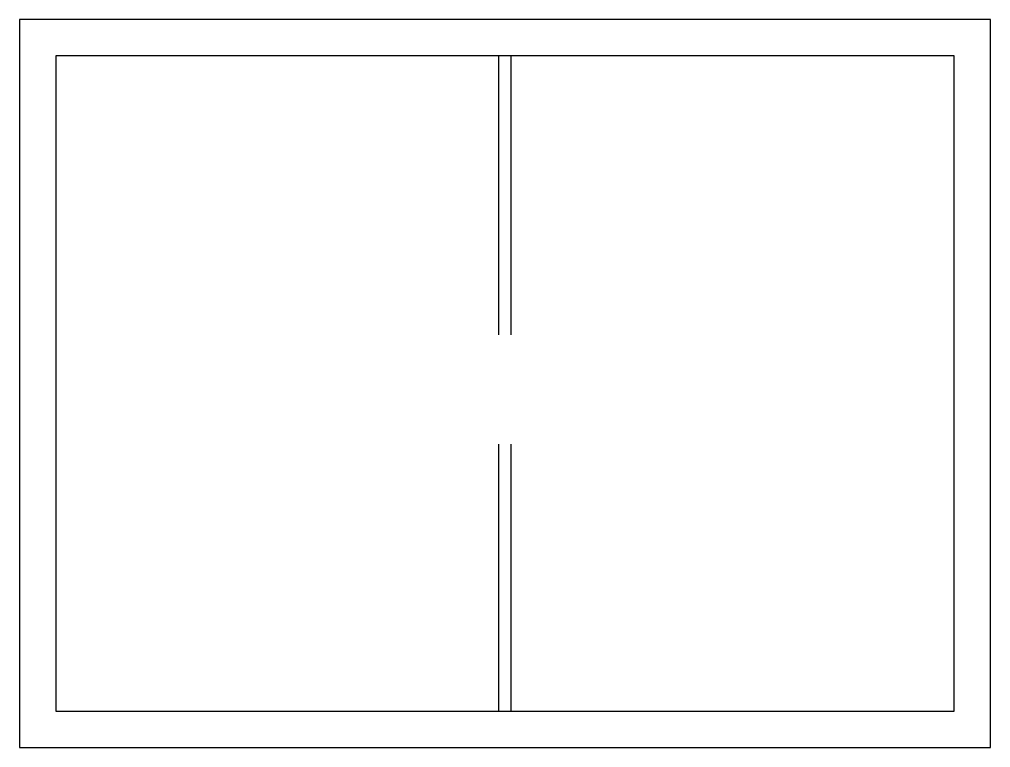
# Model space of a CAD drawing. Header units: millimetres. Extents: x 0 to 8000, y 0 to 6000.
import ezdxf

# ---------------------------------------------------------------- set-up
doc = ezdxf.new("R2010")
doc.units = ezdxf.units.MM

msp = doc.modelspace()

# ---------------------------------------------------------------- linework, layer by layer
at = {"layer": 'A-WALL'}
for p, q in [((3950, 3400), (3950, 5700)), ((4050, 3400), (4050, 5700)), ((3950, 300), (3950, 2500)), ((4050, 300), (4050, 2500))]:
    msp.add_line(p, q, dxfattribs=at)
for points in [[(0, 0), (8000, 0), (8000, 6000), (0, 6000)], [(300, 300), (7700, 300), (7700, 5700), (300, 5700)]]:
    msp.add_lwpolyline(points, close=True, dxfattribs=at)

doc.saveas('drawing.dxf')
